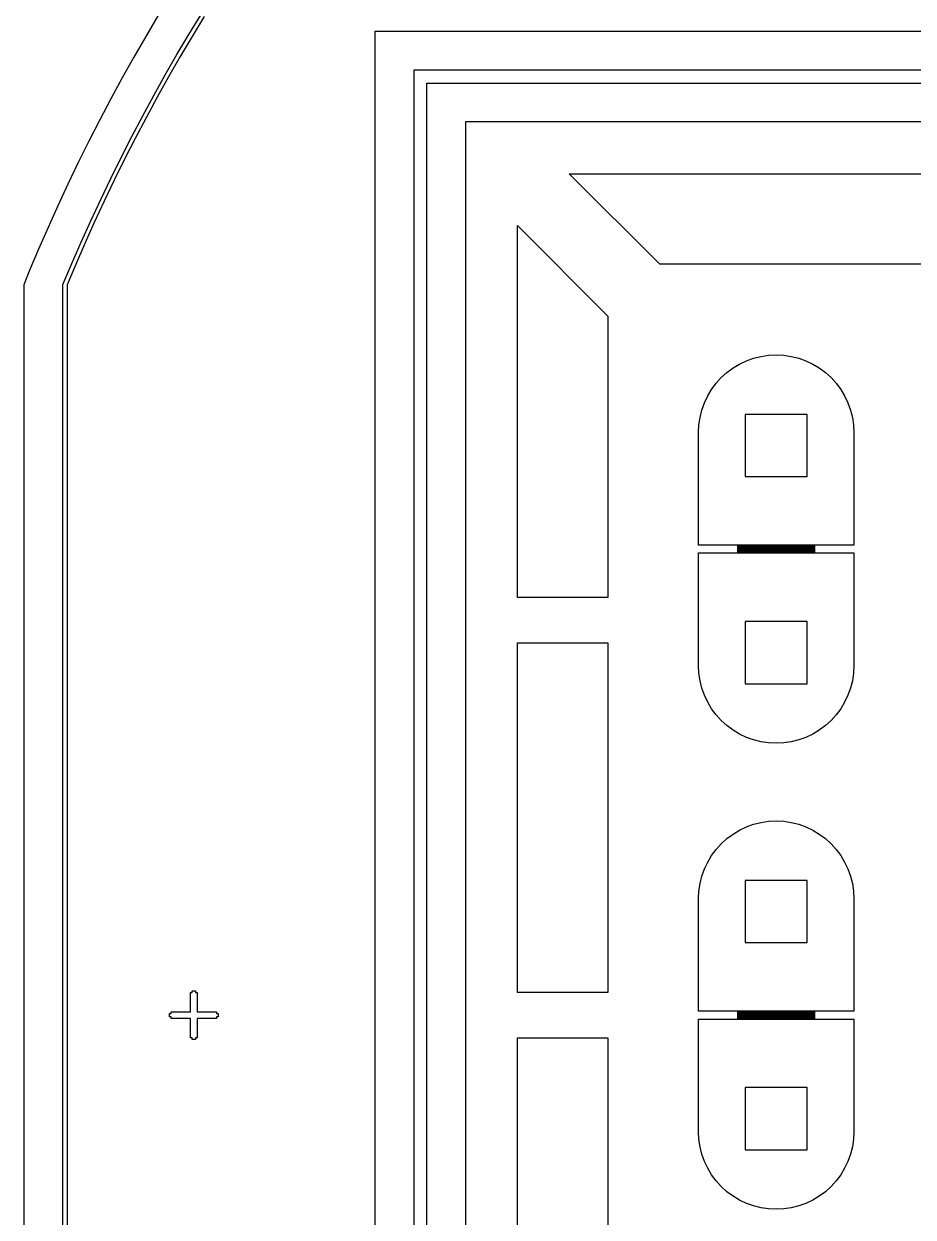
# Model space of a CAD drawing. Extents: x -25 to 122, y -49 to 104.
# Drawn here: x -25.04 to 9.98, y 19.56 to 66.53 of the extents above; entities that cross this region are included whole.
import ezdxf

# ---------------------------------------------------------------- set-up
doc = ezdxf.new("R2010")
doc.units = 0

msp = doc.modelspace()

# ---------------------------------------------------------------- linework, layer by layer
for p, q in [((-19.7612, 66.8418), (-20.2389, 66.0337)), ((-18.539, 66.1092), (-18.0605, 66.8965)), ((-17.9328, 66.8179), (-18.4103, 66.0321)), ((-11.209, -11.209), (-11.209, 66.235)), ((-11.209, 66.235), (102.919, 66.235)), ((-20.2389, 66.0337), (-20.7066, 65.2197)), ((-19.0078, 65.3161), (-18.539, 66.1092)), ((-18.4103, 66.0321), (-18.8782, 65.2406)), ((-19.4668, 64.5173), (-19.0078, 65.3161)), ((-20.7066, 65.2197), (-21.1644, 64.4)), ((-18.8782, 65.2406), (-19.3363, 64.4434)), ((-21.1644, 64.4), (-21.612, 63.5748)), ((-19.916, 63.7129), (-19.4668, 64.5173)), ((-19.3363, 64.4434), (-19.7845, 63.6406)), ((101.39, 64.7065), (-9.6805, 64.7065)), ((-9.6805, 64.7065), (-9.6805, -9.6805)), ((-9.17099, -9.17099), (-9.17099, 64.197)), ((-9.17099, 64.197), (100.881, 64.197)), ((-21.612, 63.5748), (-22.0494, 62.7442)), ((-20.3552, 62.9031), (-19.916, 63.7129)), ((-19.7845, 63.6406), (-20.2229, 62.8324)), ((-22.0494, 62.7442), (-22.4766, 61.9082)), ((-20.7845, 62.0879), (-20.3552, 62.9031)), ((-20.2229, 62.8324), (-20.6514, 62.0188)), ((99.3525, 62.6685), (-7.64249, 62.6685)), ((-7.64249, 62.6685), (-7.64249, -7.64249)), ((-21.2038, 61.2675), (-20.7845, 62.0879)), ((-20.6514, 62.0188), (-21.0698, 61.2001)), ((-22.4766, 61.9082), (-22.8936, 61.0671)), ((-22.8936, 61.0671), (-23.3002, 60.2209)), ((-21.613, 60.4421), (-21.2038, 61.2675)), ((-21.0698, 61.2001), (-21.4782, 60.3763)), ((0, 57.064), (-3.5665, 60.6305)), ((-3.5665, 60.6305), (20.2526, 60.6305)), ((-23.3002, 60.2209), (-23.6963, 59.3698)), ((-22.012, 59.6117), (-21.613, 60.4421)), ((-21.4782, 60.3763), (-21.8764, 59.5475)), ((-23.6963, 59.3698), (-24.082, 58.5139)), ((-22.4008, 58.7764), (-22.012, 59.6117)), ((-21.8764, 59.5475), (-22.2644, 58.714)), ((-22.7793, 57.9365), (-22.4008, 58.7764)), ((-22.2644, 58.714), (-22.6422, 57.8757)), ((-24.082, 58.5139), (-24.4572, 57.6534)), ((-5.60449, 43.9444), (-5.60449, 58.5925)), ((-5.60449, 58.5925), (-2.03799, 55.026)), ((-23.1475, 57.0919), (-22.7793, 57.9365)), ((-22.6422, 57.8757), (-23.0096, 57.0328)), ((-24.4572, 57.6534), (-24.8218, 56.7883)), ((-23.4969, 56.2626), (-23.1475, 57.0919)), ((-23.0096, 57.0328), (-23.3345, 56.2618)), ((20.2526, 57.064), (0, 57.064)), ((-24.8218, 56.7883), (-25.0371, 56.2593)), ((-25.0371, 56.2593), (-25.0371, -1.23334)), ((-23.4969, -1.23666), (-23.4969, 56.2626)), ((-23.3345, 56.2618), (-23.3345, -1.23579)), ((-2.03799, 55.026), (-2.03799, 43.9444)), ((2.88712, 52.9823), (3.14444, 53.1365)), ((3.14444, 53.1365), (3.41563, 53.2648)), ((3.41563, 53.2648), (3.69809, 53.3659)), ((3.69809, 53.3659), (3.98911, 53.4388)), ((3.98911, 53.4388), (4.28587, 53.4828)), ((4.28587, 53.4828), (4.58549, 53.4975)), ((4.58549, 53.4975), (4.88512, 53.4828)), ((4.88512, 53.4828), (5.18188, 53.4388)), ((5.18188, 53.4388), (5.47289, 53.3659)), ((5.47289, 53.3659), (5.75534, 53.2648)), ((5.75534, 53.2648), (6.02655, 53.1365)), ((6.02655, 53.1365), (6.28386, 52.9823)), ((2.2224, 52.3798), (2.42387, 52.6021)), ((2.42387, 52.6021), (2.64616, 52.8036)), ((2.64616, 52.8036), (2.88712, 52.9823)), ((6.28386, 52.9823), (6.52483, 52.8036)), ((6.52483, 52.8036), (6.7471, 52.6021)), ((6.7471, 52.6021), (6.94858, 52.3798)), ((1.88947, 51.8815), (2.0437, 52.1389)), ((2.0437, 52.1389), (2.2224, 52.3798)), ((6.94858, 52.3798), (7.12729, 52.1389)), ((7.12729, 52.1389), (7.28151, 51.8815)), ((1.7612, 51.6104), (1.88947, 51.8815)), ((7.28151, 51.8815), (7.40979, 51.6104)), ((1.58723, 51.0369), (1.66013, 51.3279)), ((1.66013, 51.3279), (1.7612, 51.6104)), ((7.40979, 51.6104), (7.51086, 51.3279)), ((7.51086, 51.3279), (7.58376, 51.0369)), ((1.52849, 50.4405), (1.54321, 50.7401)), ((1.54321, 50.7401), (1.58723, 51.0369)), ((5.80829, 51.1538), (3.3627, 51.1538)), ((3.3627, 51.1538), (3.3627, 48.7082)), ((5.80829, 48.7082), (5.80829, 51.1538)), ((7.58376, 51.0369), (7.62776, 50.7401)), ((7.62776, 50.7401), (7.64249, 50.4405)), ((1.52849, 46.0078), (1.52849, 50.4405)), ((7.64249, 50.4405), (7.64249, 46.0078)), ((3.3627, 48.7082), (5.80829, 48.7082)), ((3.0723, 46.0078), (1.52849, 46.0078)), ((1.52849, 41.2695), (1.52849, 45.7021)), ((1.52849, 45.7021), (3.0723, 45.7021)), ((3.0723, 45.7021), (3.0723, 46.0078)), ((3.11305, 46.0078), (3.08247, 46.0078)), ((3.08247, 46.0078), (3.08247, 45.7021)), ((3.08247, 45.7021), (3.11305, 45.7021)), ((3.11305, 45.7021), (3.11305, 46.0078)), ((3.15379, 46.0078), (3.12323, 46.0078)), ((3.12323, 46.0078), (3.12323, 45.7021)), ((3.12323, 45.7021), (3.15379, 45.7021)), ((3.15379, 45.7021), (3.15379, 46.0078)), ((3.19456, 46.0078), (3.164, 46.0078)), ((3.164, 46.0078), (3.164, 45.7021)), ((3.164, 45.7021), (3.19456, 45.7021)), ((3.19456, 45.7021), (3.19456, 46.0078)), ((3.23532, 46.0078), (3.20476, 46.0078)), ((3.20476, 46.0078), (3.20476, 45.7021)), ((3.20476, 45.7021), (3.23532, 45.7021)), ((3.23532, 45.7021), (3.23532, 46.0078)), ((3.27609, 46.0078), (3.24551, 46.0078)), ((3.24551, 46.0078), (3.24551, 45.7021)), ((3.24551, 45.7021), (3.27609, 45.7021)), ((3.27609, 45.7021), (3.27609, 46.0078)), ((3.31685, 46.0078), (3.28627, 46.0078)), ((3.28627, 46.0078), (3.28627, 45.7021)), ((3.28627, 45.7021), (3.31685, 45.7021)), ((3.31685, 45.7021), (3.31685, 46.0078)), ((3.3576, 46.0078), (3.32704, 46.0078)), ((3.32704, 46.0078), (3.32704, 45.7021)), ((3.32704, 45.7021), (3.3576, 45.7021)), ((3.3576, 45.7021), (3.3576, 46.0078)), ((3.39836, 46.0078), (3.3678, 46.0078)), ((3.3678, 46.0078), (3.3678, 45.7021)), ((3.3678, 45.7021), (3.39836, 45.7021)), ((3.39836, 45.7021), (3.39836, 46.0078)), ((3.43912, 46.0078), (3.40855, 46.0078)), ((3.40855, 46.0078), (3.40855, 45.7021)), ((3.40855, 45.7021), (3.43912, 45.7021)), ((3.43912, 45.7021), (3.43912, 46.0078)), ((3.47989, 46.0078), (3.44931, 46.0078)), ((3.44931, 46.0078), (3.44931, 45.7021)), ((3.44931, 45.7021), (3.47989, 45.7021)), ((3.47989, 45.7021), (3.47989, 46.0078)), ((3.52065, 46.0078), (3.49007, 46.0078)), ((3.49007, 46.0078), (3.49007, 45.7021)), ((3.49007, 45.7021), (3.52065, 45.7021)), ((3.52065, 45.7021), (3.52065, 46.0078)), ((3.5614, 46.0078), (3.53084, 46.0078)), ((3.53084, 46.0078), (3.53084, 45.7021)), ((3.53084, 45.7021), (3.5614, 45.7021)), ((3.5614, 45.7021), (3.5614, 46.0078)), ((3.60216, 46.0078), (3.57159, 46.0078)), ((3.57159, 46.0078), (3.57159, 45.7021)), ((3.57159, 45.7021), (3.60216, 45.7021)), ((3.60216, 45.7021), (3.60216, 46.0078)), ((3.64293, 46.0078), (3.61237, 46.0078)), ((3.61237, 46.0078), (3.61237, 45.7021)), ((3.61237, 45.7021), (3.64293, 45.7021)), ((3.64293, 45.7021), (3.64293, 46.0078)), ((3.68369, 46.0078), (3.65311, 46.0078)), ((3.65311, 46.0078), (3.65311, 45.7021)), ((3.65311, 45.7021), (3.68369, 45.7021)), ((3.68369, 45.7021), (3.68369, 46.0078)), ((3.72446, 46.0078), (3.69386, 46.0078)), ((3.69386, 46.0078), (3.69386, 45.7021)), ((3.69386, 45.7021), (3.72446, 45.7021)), ((3.72446, 45.7021), (3.72446, 46.0078)), ((3.7652, 46.0078), (3.73463, 46.0078)), ((3.73463, 46.0078), (3.73463, 45.7021)), ((3.73463, 45.7021), (3.7652, 45.7021)), ((3.7652, 45.7021), (3.7652, 46.0078)), ((3.80595, 46.0078), (3.77539, 46.0078)), ((3.77539, 46.0078), (3.77539, 45.7021)), ((3.77539, 45.7021), (3.80595, 45.7021)), ((3.80595, 45.7021), (3.80595, 46.0078)), ((3.84673, 46.0078), (3.81616, 46.0078)), ((3.81616, 46.0078), (3.81616, 45.7021)), ((3.81616, 45.7021), (3.84673, 45.7021)), ((3.84673, 45.7021), (3.84673, 46.0078)), ((3.88748, 46.0078), (3.85692, 46.0078)), ((3.85692, 46.0078), (3.85692, 45.7021)), ((3.85692, 45.7021), (3.88748, 45.7021)), ((3.88748, 45.7021), (3.88748, 46.0078)), ((3.92825, 46.0078), (3.89767, 46.0078)), ((3.89767, 46.0078), (3.89767, 45.7021)), ((3.89767, 45.7021), (3.92825, 45.7021)), ((3.92825, 45.7021), (3.92825, 46.0078)), ((3.96899, 46.0078), (3.93843, 46.0078)), ((3.93843, 46.0078), (3.93843, 45.7021)), ((3.93843, 45.7021), (3.96899, 45.7021)), ((3.96899, 45.7021), (3.96899, 46.0078)), ((4.00977, 46.0078), (3.9792, 46.0078)), ((3.9792, 46.0078), (3.9792, 45.7021)), ((3.9792, 45.7021), (4.00977, 45.7021)), ((4.00977, 45.7021), (4.00977, 46.0078)), ((4.05052, 46.0078), (4.01996, 46.0078)), ((4.01996, 46.0078), (4.01996, 45.7021)), ((4.01996, 45.7021), (4.05052, 45.7021)), ((4.05052, 45.7021), (4.05052, 46.0078)), ((4.09129, 46.0078), (4.06071, 46.0078)), ((4.06071, 46.0078), (4.06071, 45.7021)), ((4.06071, 45.7021), (4.09129, 45.7021)), ((4.09129, 45.7021), (4.09129, 46.0078)), ((4.13205, 46.0078), (4.10147, 46.0078)), ((4.10147, 46.0078), (4.10147, 45.7021)), ((4.10147, 45.7021), (4.13205, 45.7021)), ((4.13205, 45.7021), (4.13205, 46.0078)), ((4.17281, 46.0078), (4.14223, 46.0078)), ((4.14223, 46.0078), (4.14223, 45.7021)), ((4.14223, 45.7021), (4.17281, 45.7021)), ((4.17281, 45.7021), (4.17281, 46.0078)), ((4.21356, 46.0078), (4.183, 46.0078)), ((4.183, 46.0078), (4.183, 45.7021)), ((4.183, 45.7021), (4.21356, 45.7021)), ((4.21356, 45.7021), (4.21356, 46.0078)), ((4.25432, 46.0078), (4.22375, 46.0078)), ((4.22375, 46.0078), (4.22375, 45.7021)), ((4.22375, 45.7021), (4.25432, 45.7021)), ((4.25432, 45.7021), (4.25432, 46.0078)), ((4.29509, 46.0078), (4.26453, 46.0078)), ((4.26453, 46.0078), (4.26453, 45.7021)), ((4.26453, 45.7021), (4.29509, 45.7021)), ((4.29509, 45.7021), (4.29509, 46.0078)), ((4.33585, 46.0078), (4.30527, 46.0078)), ((4.30527, 46.0078), (4.30527, 45.7021)), ((4.30527, 45.7021), (4.33585, 45.7021)), ((4.33585, 45.7021), (4.33585, 46.0078)), ((4.37662, 46.0078), (4.34604, 46.0078)), ((4.34604, 46.0078), (4.34604, 45.7021)), ((4.34604, 45.7021), (4.37662, 45.7021)), ((4.37662, 45.7021), (4.37662, 46.0078)), ((4.41736, 46.0078), (4.3868, 46.0078)), ((4.3868, 46.0078), (4.3868, 45.7021)), ((4.3868, 45.7021), (4.41736, 45.7021)), ((4.41736, 45.7021), (4.41736, 46.0078)), ((4.45811, 46.0078), (4.42755, 46.0078)), ((4.42755, 46.0078), (4.42755, 45.7021)), ((4.42755, 45.7021), (4.45811, 45.7021)), ((4.45811, 45.7021), (4.45811, 46.0078)), ((4.49889, 46.0078), (4.46832, 46.0078)), ((4.46832, 46.0078), (4.46832, 45.7021)), ((4.46832, 45.7021), (4.49889, 45.7021)), ((4.49889, 45.7021), (4.49889, 46.0078)), ((4.53964, 46.0078), (4.50906, 46.0078)), ((4.50906, 46.0078), (4.50906, 45.7021)), ((4.50906, 45.7021), (4.53964, 45.7021)), ((4.53964, 45.7021), (4.53964, 46.0078)), ((4.58041, 46.0078), (4.54984, 46.0078)), ((4.54984, 46.0078), (4.54984, 45.7021)), ((4.54984, 45.7021), (4.58041, 45.7021)), ((4.58041, 45.7021), (4.58041, 46.0078)), ((4.62114, 46.0078), (4.59058, 46.0078)), ((4.59058, 46.0078), (4.59058, 45.7021)), ((4.59058, 45.7021), (4.62114, 45.7021)), ((4.62114, 45.7021), (4.62114, 46.0078)), ((4.66191, 46.0078), (4.63135, 46.0078)), ((4.63135, 46.0078), (4.63135, 45.7021)), ((4.63135, 45.7021), (4.66191, 45.7021)), ((4.66191, 45.7021), (4.66191, 46.0078)), ((4.70267, 46.0078), (4.6721, 46.0078)), ((4.6721, 46.0078), (4.6721, 45.7021)), ((4.6721, 45.7021), (4.70267, 45.7021)), ((4.70267, 45.7021), (4.70267, 46.0078)), ((4.74344, 46.0078), (4.71286, 46.0078)), ((4.71286, 46.0078), (4.71286, 45.7021)), ((4.71286, 45.7021), (4.74344, 45.7021)), ((4.74344, 45.7021), (4.74344, 46.0078)), ((4.78419, 46.0078), (4.75362, 46.0078)), ((4.75362, 46.0078), (4.75362, 45.7021)), ((4.75362, 45.7021), (4.78419, 45.7021)), ((4.78419, 45.7021), (4.78419, 46.0078)), ((4.82494, 46.0078), (4.79437, 46.0078)), ((4.79437, 46.0078), (4.79437, 45.7021)), ((4.79437, 45.7021), (4.82494, 45.7021)), ((4.82494, 45.7021), (4.82494, 46.0078)), ((4.86571, 46.0078), (4.83514, 46.0078)), ((4.83514, 46.0078), (4.83514, 45.7021)), ((4.83514, 45.7021), (4.86571, 45.7021)), ((4.86571, 45.7021), (4.86571, 46.0078)), ((4.90646, 46.0078), (4.8759, 46.0078)), ((4.8759, 46.0078), (4.8759, 45.7021)), ((4.8759, 45.7021), (4.90646, 45.7021)), ((4.90646, 45.7021), (4.90646, 46.0078)), ((4.94724, 46.0078), (4.91667, 46.0078)), ((4.91667, 46.0078), (4.91667, 45.7021)), ((4.91667, 45.7021), (4.94724, 45.7021)), ((4.94724, 45.7021), (4.94724, 46.0078)), ((4.98799, 46.0078), (4.95741, 46.0078)), ((4.95741, 46.0078), (4.95741, 45.7021)), ((4.95741, 45.7021), (4.98799, 45.7021)), ((4.98799, 45.7021), (4.98799, 46.0078)), ((5.02875, 46.0078), (4.99818, 46.0078)), ((4.99818, 46.0078), (4.99818, 45.7021)), ((4.99818, 45.7021), (5.02875, 45.7021)), ((5.02875, 45.7021), (5.02875, 46.0078)), ((5.0695, 46.0078), (5.03894, 46.0078)), ((5.03894, 46.0078), (5.03894, 45.7021)), ((5.03894, 45.7021), (5.0695, 45.7021)), ((5.0695, 45.7021), (5.0695, 46.0078)), ((5.11028, 46.0078), (5.0797, 46.0078)), ((5.0797, 46.0078), (5.0797, 45.7021)), ((5.0797, 45.7021), (5.11028, 45.7021)), ((5.11028, 45.7021), (5.11028, 46.0078)), ((5.15103, 46.0078), (5.12047, 46.0078)), ((5.12047, 46.0078), (5.12047, 45.7021)), ((5.12047, 45.7021), (5.15103, 45.7021)), ((5.15103, 45.7021), (5.15103, 46.0078)), ((5.19179, 46.0078), (5.16121, 46.0078)), ((5.16121, 46.0078), (5.16121, 45.7021)), ((5.16121, 45.7021), (5.19179, 45.7021)), ((5.19179, 45.7021), (5.19179, 46.0078)), ((5.23256, 46.0078), (5.20198, 46.0078)), ((5.20198, 46.0078), (5.20198, 45.7021)), ((5.20198, 45.7021), (5.23256, 45.7021)), ((5.23256, 45.7021), (5.23256, 46.0078)), ((5.2733, 46.0078), (5.24274, 46.0078)), ((5.24274, 46.0078), (5.24274, 45.7021)), ((5.24274, 45.7021), (5.2733, 45.7021)), ((5.2733, 45.7021), (5.2733, 46.0078)), ((5.31407, 46.0078), (5.28351, 46.0078)), ((5.28351, 46.0078), (5.28351, 45.7021)), ((5.28351, 45.7021), (5.31407, 45.7021)), ((5.31407, 45.7021), (5.31407, 46.0078)), ((5.35483, 46.0078), (5.32426, 46.0078)), ((5.32426, 46.0078), (5.32426, 45.7021)), ((5.32426, 45.7021), (5.35483, 45.7021)), ((5.35483, 45.7021), (5.35483, 46.0078)), ((5.3956, 46.0078), (5.36502, 46.0078)), ((5.36502, 46.0078), (5.36502, 45.7021)), ((5.36502, 45.7021), (5.3956, 45.7021)), ((5.3956, 45.7021), (5.3956, 46.0078)), ((5.43636, 46.0078), (5.40578, 46.0078)), ((5.40578, 46.0078), (5.40578, 45.7021)), ((5.40578, 45.7021), (5.43636, 45.7021)), ((5.43636, 45.7021), (5.43636, 46.0078)), ((5.47711, 46.0078), (5.44653, 46.0078)), ((5.44653, 46.0078), (5.44653, 45.7021)), ((5.44653, 45.7021), (5.47711, 45.7021)), ((5.47711, 45.7021), (5.47711, 46.0078)), ((5.51787, 46.0078), (5.4873, 46.0078)), ((5.4873, 46.0078), (5.4873, 45.7021)), ((5.4873, 45.7021), (5.51787, 45.7021)), ((5.51787, 45.7021), (5.51787, 46.0078)), ((5.55862, 46.0078), (5.52806, 46.0078)), ((5.52806, 46.0078), (5.52806, 45.7021)), ((5.52806, 45.7021), (5.55862, 45.7021)), ((5.55862, 45.7021), (5.55862, 46.0078)), ((5.5994, 46.0078), (5.56882, 46.0078)), ((5.56882, 46.0078), (5.56882, 45.7021)), ((5.56882, 45.7021), (5.5994, 45.7021)), ((5.5994, 45.7021), (5.5994, 46.0078)), ((5.64015, 46.0078), (5.60957, 46.0078)), ((5.60957, 46.0078), (5.60957, 45.7021)), ((5.60957, 45.7021), (5.64015, 45.7021)), ((5.64015, 45.7021), (5.64015, 46.0078)), ((5.68091, 46.0078), (5.65034, 46.0078)), ((5.65034, 46.0078), (5.65034, 45.7021)), ((5.65034, 45.7021), (5.68091, 45.7021)), ((5.68091, 45.7021), (5.68091, 46.0078)), ((5.72166, 46.0078), (5.6911, 46.0078)), ((5.6911, 46.0078), (5.6911, 45.7021)), ((5.6911, 45.7021), (5.72166, 45.7021)), ((5.72166, 45.7021), (5.72166, 46.0078)), ((5.76244, 46.0078), (5.73187, 46.0078)), ((5.73187, 46.0078), (5.73187, 45.7021)), ((5.73187, 45.7021), (5.76244, 45.7021)), ((5.76244, 45.7021), (5.76244, 46.0078)), ((5.80319, 46.0078), (5.77261, 46.0078)), ((5.77261, 46.0078), (5.77261, 45.7021)), ((5.77261, 45.7021), (5.80319, 45.7021)), ((5.80319, 45.7021), (5.80319, 46.0078)), ((5.84395, 46.0078), (5.81337, 46.0078)), ((5.81337, 46.0078), (5.81337, 45.7021)), ((5.81337, 45.7021), (5.84395, 45.7021)), ((5.84395, 45.7021), (5.84395, 46.0078)), ((5.8847, 46.0078), (5.85414, 46.0078)), ((5.85414, 46.0078), (5.85414, 45.7021)), ((5.85414, 45.7021), (5.8847, 45.7021)), ((5.8847, 45.7021), (5.8847, 46.0078)), ((5.92546, 46.0078), (5.8949, 46.0078)), ((5.8949, 46.0078), (5.8949, 45.7021)), ((5.8949, 45.7021), (5.92546, 45.7021)), ((5.92546, 45.7021), (5.92546, 46.0078)), ((5.96623, 46.0078), (5.93567, 46.0078)), ((5.93567, 46.0078), (5.93567, 45.7021)), ((5.93567, 45.7021), (5.96623, 45.7021)), ((5.96623, 45.7021), (5.96623, 46.0078)), ((6.00699, 46.0078), (5.97641, 46.0078)), ((5.97641, 46.0078), (5.97641, 45.7021)), ((5.97641, 45.7021), (6.00699, 45.7021)), ((6.00699, 45.7021), (6.00699, 46.0078)), ((6.04776, 46.0078), (6.01718, 46.0078)), ((6.01718, 46.0078), (6.01718, 45.7021)), ((6.01718, 45.7021), (6.04776, 45.7021)), ((6.04776, 45.7021), (6.04776, 46.0078)), ((6.0885, 46.0078), (6.05794, 46.0078)), ((6.05794, 46.0078), (6.05794, 45.7021)), ((6.05794, 45.7021), (6.0885, 45.7021)), ((6.0885, 45.7021), (6.0885, 46.0078)), ((7.64249, 46.0078), (6.09869, 46.0078)), ((6.09869, 46.0078), (6.09869, 45.7021)), ((6.09869, 45.7021), (7.64249, 45.7021)), ((7.64249, 45.7021), (7.64249, 41.2695)), ((-2.03799, 43.9444), (-5.60449, 43.9444)), ((5.80829, 43.0018), (3.3627, 43.0018)), ((3.3627, 43.0018), (3.3627, 40.5562)), ((5.80829, 40.5562), (5.80829, 43.0018)), ((-5.60449, 28.4046), (-5.60449, 42.1611)), ((-5.60449, 42.1611), (-2.03799, 42.1611)), ((-2.03799, 42.1611), (-2.03799, 28.4046)), ((1.54321, 40.9699), (1.52849, 41.2695)), ((1.58723, 40.6731), (1.54321, 40.9699)), ((7.62776, 40.9699), (7.58376, 40.6731)), ((7.64249, 41.2695), (7.62776, 40.9699)), ((1.66013, 40.3821), (1.58723, 40.6731)), ((3.3627, 40.5562), (5.80829, 40.5562)), ((7.58376, 40.6731), (7.51086, 40.3821)), ((1.7612, 40.0996), (1.66013, 40.3821)), ((1.88947, 39.8284), (1.7612, 40.0996)), ((7.40979, 40.0996), (7.28151, 39.8284)), ((7.51086, 40.3821), (7.40979, 40.0996)), ((2.0437, 39.5711), (1.88947, 39.8284)), ((2.2224, 39.3302), (2.0437, 39.5711)), ((7.12729, 39.5711), (6.94858, 39.3302)), ((7.28151, 39.8284), (7.12729, 39.5711)), ((2.42387, 39.1079), (2.2224, 39.3302)), ((2.64616, 38.9064), (2.42387, 39.1079)), ((6.7471, 39.1079), (6.52483, 38.9064)), ((6.94858, 39.3302), (6.7471, 39.1079)), ((2.88712, 38.7277), (2.64616, 38.9064)), ((3.14444, 38.5735), (2.88712, 38.7277)), ((3.41563, 38.4452), (3.14444, 38.5735)), ((6.02655, 38.5735), (5.75534, 38.4452)), ((6.28386, 38.7277), (6.02655, 38.5735)), ((6.52483, 38.9064), (6.28386, 38.7277)), ((3.69809, 38.3441), (3.41563, 38.4452)), ((3.98911, 38.2712), (3.69809, 38.3441)), ((4.28587, 38.2272), (3.98911, 38.2712)), ((4.58549, 38.2125), (4.28587, 38.2272)), ((4.88512, 38.2272), (4.58549, 38.2125)), ((5.18188, 38.2712), (4.88512, 38.2272)), ((5.47289, 38.3441), (5.18188, 38.2712)), ((5.75534, 38.4452), (5.47289, 38.3441)), ((2.88712, 34.6403), (3.14444, 34.7945)), ((3.14444, 34.7945), (3.41563, 34.9228)), ((3.41563, 34.9228), (3.69809, 35.0238)), ((3.69809, 35.0238), (3.98911, 35.0968)), ((3.98911, 35.0968), (4.28587, 35.1408)), ((4.28587, 35.1408), (4.58549, 35.1555)), ((4.58549, 35.1555), (4.88512, 35.1408)), ((4.88512, 35.1408), (5.18188, 35.0968)), ((5.18188, 35.0968), (5.47289, 35.0238)), ((5.47289, 35.0238), (5.75534, 34.9228)), ((5.75534, 34.9228), (6.02655, 34.7945)), ((6.02655, 34.7945), (6.28386, 34.6403)), ((2.42387, 34.2601), (2.64616, 34.4616)), ((2.64616, 34.4616), (2.88712, 34.6403)), ((6.28386, 34.6403), (6.52483, 34.4616)), ((6.52483, 34.4616), (6.7471, 34.2601)), ((2.0437, 33.7969), (2.2224, 34.0378)), ((2.2224, 34.0378), (2.42387, 34.2601)), ((6.7471, 34.2601), (6.94858, 34.0378)), ((6.94858, 34.0378), (7.12729, 33.7969)), ((1.7612, 33.2683), (1.88947, 33.5396)), ((1.88947, 33.5396), (2.0437, 33.7969)), ((7.12729, 33.7969), (7.28151, 33.5396)), ((7.28151, 33.5396), (7.40979, 33.2683)), ((1.58723, 32.6949), (1.66013, 32.9859)), ((1.66013, 32.9859), (1.7612, 33.2683)), ((7.40979, 33.2683), (7.51086, 32.9859)), ((7.51086, 32.9859), (7.58376, 32.6949)), ((1.54321, 32.3981), (1.58723, 32.6949)), ((5.80829, 32.8118), (3.3627, 32.8118)), ((3.3627, 32.8118), (3.3627, 30.3662)), ((5.80829, 30.3662), (5.80829, 32.8118)), ((7.58376, 32.6949), (7.62776, 32.3981)), ((1.52849, 32.0985), (1.54321, 32.3981)), ((1.52849, 27.6658), (1.52849, 32.0985)), ((7.62776, 32.3981), (7.64249, 32.0985)), ((7.64249, 32.0985), (7.64249, 27.6658)), ((3.3627, 30.3662), (5.80829, 30.3662)), ((-18.4694, 27.6404), (-18.4694, 28.4046)), ((-18.4694, 28.4046), (-18.4057, 28.4046)), ((-18.4057, 28.4046), (-18.4057, 28.4683)), ((-18.4057, 28.4683), (-18.2783, 28.4683)), ((-18.2783, 28.4683), (-18.2783, 28.4046)), ((-18.2783, 28.4046), (-18.2146, 28.4046)), ((-18.2146, 28.4046), (-18.2146, 27.6404)), ((-2.03799, 28.4046), (-5.60449, 28.4046)), ((-19.2973, 27.4493), (-19.2973, 27.5767)), ((-19.2973, 27.5767), (-19.2336, 27.5767)), ((-19.2336, 27.4493), (-19.2973, 27.4493)), ((-19.2336, 27.5767), (-19.2336, 27.6404)), ((-19.2336, 27.6404), (-18.4694, 27.6404)), ((-19.2336, 27.3856), (-19.2336, 27.4493)), ((-18.4694, 27.3856), (-19.2336, 27.3856)), ((-18.4694, 26.6214), (-18.4694, 27.3856)), ((-18.2146, 27.6404), (-17.4504, 27.6404)), ((-17.4504, 27.3856), (-18.2146, 27.3856)), ((-18.2146, 27.3856), (-18.2146, 26.6214)), ((-17.4504, 27.6404), (-17.4504, 27.5767)), ((-17.4504, 27.5767), (-17.3867, 27.5767)), ((-17.3867, 27.4493), (-17.4504, 27.4493)), ((-17.4504, 27.4493), (-17.4504, 27.3856)), ((-17.3867, 27.5767), (-17.3867, 27.4493)), ((3.0723, 27.6658), (1.52849, 27.6658)), ((1.52849, 22.9275), (1.52849, 27.3602)), ((1.52849, 27.3602), (3.0723, 27.3602)), ((3.0723, 27.3602), (3.0723, 27.6658)), ((3.11305, 27.6658), (3.08247, 27.6658)), ((3.08247, 27.6658), (3.08247, 27.3602)), ((3.08247, 27.3602), (3.11305, 27.3602)), ((3.11305, 27.3602), (3.11305, 27.6658)), ((3.15379, 27.6658), (3.12323, 27.6658)), ((3.12323, 27.6658), (3.12323, 27.3602)), ((3.12323, 27.3602), (3.15379, 27.3602)), ((3.15379, 27.3602), (3.15379, 27.6658)), ((3.19456, 27.6658), (3.164, 27.6658)), ((3.164, 27.6658), (3.164, 27.3602)), ((3.164, 27.3602), (3.19456, 27.3602)), ((3.19456, 27.3602), (3.19456, 27.6658)), ((3.23532, 27.6658), (3.20476, 27.6658)), ((3.20476, 27.6658), (3.20476, 27.3602)), ((3.20476, 27.3602), (3.23532, 27.3602)), ((3.23532, 27.3602), (3.23532, 27.6658)), ((3.27609, 27.6658), (3.24551, 27.6658)), ((3.24551, 27.6658), (3.24551, 27.3602)), ((3.24551, 27.3602), (3.27609, 27.3602)), ((3.27609, 27.3602), (3.27609, 27.6658)), ((3.31685, 27.6658), (3.28627, 27.6658)), ((3.28627, 27.6658), (3.28627, 27.3602)), ((3.28627, 27.3602), (3.31685, 27.3602)), ((3.31685, 27.3602), (3.31685, 27.6658)), ((3.3576, 27.6658), (3.32704, 27.6658)), ((3.32704, 27.6658), (3.32704, 27.3602)), ((3.32704, 27.3602), (3.3576, 27.3602)), ((3.3576, 27.3602), (3.3576, 27.6658)), ((3.39836, 27.6658), (3.3678, 27.6658)), ((3.3678, 27.6658), (3.3678, 27.3602)), ((3.3678, 27.3602), (3.39836, 27.3602)), ((3.39836, 27.3602), (3.39836, 27.6658)), ((3.43912, 27.6658), (3.40855, 27.6658)), ((3.40855, 27.6658), (3.40855, 27.3602)), ((3.40855, 27.3602), (3.43912, 27.3602)), ((3.43912, 27.3602), (3.43912, 27.6658)), ((3.47989, 27.6658), (3.44931, 27.6658)), ((3.44931, 27.6658), (3.44931, 27.3602)), ((3.44931, 27.3602), (3.47989, 27.3602)), ((3.47989, 27.3602), (3.47989, 27.6658)), ((3.52065, 27.6658), (3.49007, 27.6658)), ((3.49007, 27.6658), (3.49007, 27.3602)), ((3.49007, 27.3602), (3.52065, 27.3602)), ((3.52065, 27.3602), (3.52065, 27.6658)), ((3.5614, 27.6658), (3.53084, 27.6658)), ((3.53084, 27.6658), (3.53084, 27.3602)), ((3.53084, 27.3602), (3.5614, 27.3602)), ((3.5614, 27.3602), (3.5614, 27.6658)), ((3.60216, 27.6658), (3.57159, 27.6658)), ((3.57159, 27.6658), (3.57159, 27.3602)), ((3.57159, 27.3602), (3.60216, 27.3602)), ((3.60216, 27.3602), (3.60216, 27.6658)), ((3.64293, 27.6658), (3.61237, 27.6658)), ((3.61237, 27.6658), (3.61237, 27.3602)), ((3.61237, 27.3602), (3.64293, 27.3602)), ((3.64293, 27.3602), (3.64293, 27.6658)), ((3.68369, 27.6658), (3.65311, 27.6658)), ((3.65311, 27.6658), (3.65311, 27.3602)), ((3.65311, 27.3602), (3.68369, 27.3602)), ((3.68369, 27.3602), (3.68369, 27.6658)), ((3.72446, 27.6658), (3.69386, 27.6658)), ((3.69386, 27.6658), (3.69386, 27.3602)), ((3.69386, 27.3602), (3.72446, 27.3602)), ((3.72446, 27.3602), (3.72446, 27.6658)), ((3.7652, 27.6658), (3.73463, 27.6658)), ((3.73463, 27.6658), (3.73463, 27.3602)), ((3.73463, 27.3602), (3.7652, 27.3602)), ((3.7652, 27.3602), (3.7652, 27.6658)), ((3.80595, 27.6658), (3.77539, 27.6658)), ((3.77539, 27.6658), (3.77539, 27.3602)), ((3.77539, 27.3602), (3.80595, 27.3602)), ((3.80595, 27.3602), (3.80595, 27.6658)), ((3.84673, 27.6658), (3.81616, 27.6658)), ((3.81616, 27.6658), (3.81616, 27.3602)), ((3.81616, 27.3602), (3.84673, 27.3602)), ((3.84673, 27.3602), (3.84673, 27.6658)), ((3.88748, 27.6658), (3.85692, 27.6658)), ((3.85692, 27.6658), (3.85692, 27.3602)), ((3.85692, 27.3602), (3.88748, 27.3602)), ((3.88748, 27.3602), (3.88748, 27.6658)), ((3.92825, 27.6658), (3.89767, 27.6658)), ((3.89767, 27.6658), (3.89767, 27.3602)), ((3.89767, 27.3602), (3.92825, 27.3602)), ((3.92825, 27.3602), (3.92825, 27.6658)), ((3.96899, 27.6658), (3.93843, 27.6658)), ((3.93843, 27.6658), (3.93843, 27.3602)), ((3.93843, 27.3602), (3.96899, 27.3602)), ((3.96899, 27.3602), (3.96899, 27.6658)), ((4.00977, 27.6658), (3.9792, 27.6658)), ((3.9792, 27.6658), (3.9792, 27.3602)), ((3.9792, 27.3602), (4.00977, 27.3602)), ((4.00977, 27.3602), (4.00977, 27.6658)), ((4.05052, 27.6658), (4.01996, 27.6658)), ((4.01996, 27.6658), (4.01996, 27.3602)), ((4.01996, 27.3602), (4.05052, 27.3602)), ((4.05052, 27.3602), (4.05052, 27.6658)), ((4.09129, 27.6658), (4.06071, 27.6658)), ((4.06071, 27.6658), (4.06071, 27.3602)), ((4.06071, 27.3602), (4.09129, 27.3602)), ((4.09129, 27.3602), (4.09129, 27.6658)), ((4.13205, 27.6658), (4.10147, 27.6658)), ((4.10147, 27.6658), (4.10147, 27.3602)), ((4.10147, 27.3602), (4.13205, 27.3602)), ((4.13205, 27.3602), (4.13205, 27.6658)), ((4.17281, 27.6658), (4.14223, 27.6658)), ((4.14223, 27.6658), (4.14223, 27.3602)), ((4.14223, 27.3602), (4.17281, 27.3602)), ((4.17281, 27.3602), (4.17281, 27.6658)), ((4.21356, 27.6658), (4.183, 27.6658)), ((4.183, 27.6658), (4.183, 27.3602)), ((4.183, 27.3602), (4.21356, 27.3602)), ((4.21356, 27.3602), (4.21356, 27.6658)), ((4.25432, 27.6658), (4.22375, 27.6658)), ((4.22375, 27.6658), (4.22375, 27.3602)), ((4.22375, 27.3602), (4.25432, 27.3602)), ((4.25432, 27.3602), (4.25432, 27.6658)), ((4.29509, 27.6658), (4.26453, 27.6658)), ((4.26453, 27.6658), (4.26453, 27.3602)), ((4.26453, 27.3602), (4.29509, 27.3602)), ((4.29509, 27.3602), (4.29509, 27.6658)), ((4.33585, 27.6658), (4.30527, 27.6658)), ((4.30527, 27.6658), (4.30527, 27.3602)), ((4.30527, 27.3602), (4.33585, 27.3602)), ((4.33585, 27.3602), (4.33585, 27.6658)), ((4.37662, 27.6658), (4.34604, 27.6658)), ((4.34604, 27.6658), (4.34604, 27.3602)), ((4.34604, 27.3602), (4.37662, 27.3602)), ((4.37662, 27.3602), (4.37662, 27.6658)), ((4.41736, 27.6658), (4.3868, 27.6658)), ((4.3868, 27.6658), (4.3868, 27.3602)), ((4.3868, 27.3602), (4.41736, 27.3602)), ((4.41736, 27.3602), (4.41736, 27.6658)), ((4.45811, 27.6658), (4.42755, 27.6658)), ((4.42755, 27.6658), (4.42755, 27.3602)), ((4.42755, 27.3602), (4.45811, 27.3602)), ((4.45811, 27.3602), (4.45811, 27.6658)), ((4.49889, 27.6658), (4.46832, 27.6658)), ((4.46832, 27.6658), (4.46832, 27.3602)), ((4.46832, 27.3602), (4.49889, 27.3602)), ((4.49889, 27.3602), (4.49889, 27.6658)), ((4.53964, 27.6658), (4.50906, 27.6658)), ((4.50906, 27.6658), (4.50906, 27.3602)), ((4.50906, 27.3602), (4.53964, 27.3602)), ((4.53964, 27.3602), (4.53964, 27.6658)), ((4.58041, 27.6658), (4.54984, 27.6658)), ((4.54984, 27.6658), (4.54984, 27.3602)), ((4.54984, 27.3602), (4.58041, 27.3602)), ((4.58041, 27.3602), (4.58041, 27.6658)), ((4.62114, 27.6658), (4.59058, 27.6658)), ((4.59058, 27.6658), (4.59058, 27.3602)), ((4.59058, 27.3602), (4.62114, 27.3602)), ((4.62114, 27.3602), (4.62114, 27.6658)), ((4.66191, 27.6658), (4.63135, 27.6658)), ((4.63135, 27.6658), (4.63135, 27.3602)), ((4.63135, 27.3602), (4.66191, 27.3602)), ((4.66191, 27.3602), (4.66191, 27.6658)), ((4.70267, 27.6658), (4.6721, 27.6658)), ((4.6721, 27.6658), (4.6721, 27.3602)), ((4.6721, 27.3602), (4.70267, 27.3602)), ((4.70267, 27.3602), (4.70267, 27.6658)), ((4.74344, 27.6658), (4.71286, 27.6658)), ((4.71286, 27.6658), (4.71286, 27.3602)), ((4.71286, 27.3602), (4.74344, 27.3602)), ((4.74344, 27.3602), (4.74344, 27.6658)), ((4.78419, 27.6658), (4.75362, 27.6658)), ((4.75362, 27.6658), (4.75362, 27.3602)), ((4.75362, 27.3602), (4.78419, 27.3602)), ((4.78419, 27.3602), (4.78419, 27.6658)), ((4.82494, 27.6658), (4.79437, 27.6658)), ((4.79437, 27.6658), (4.79437, 27.3602)), ((4.79437, 27.3602), (4.82494, 27.3602)), ((4.82494, 27.3602), (4.82494, 27.6658)), ((4.86571, 27.6658), (4.83514, 27.6658)), ((4.83514, 27.6658), (4.83514, 27.3602)), ((4.83514, 27.3602), (4.86571, 27.3602)), ((4.86571, 27.3602), (4.86571, 27.6658)), ((4.90646, 27.6658), (4.8759, 27.6658)), ((4.8759, 27.6658), (4.8759, 27.3602)), ((4.8759, 27.3602), (4.90646, 27.3602)), ((4.90646, 27.3602), (4.90646, 27.6658)), ((4.94724, 27.6658), (4.91667, 27.6658)), ((4.91667, 27.6658), (4.91667, 27.3602)), ((4.91667, 27.3602), (4.94724, 27.3602)), ((4.94724, 27.3602), (4.94724, 27.6658)), ((4.98799, 27.6658), (4.95741, 27.6658)), ((4.95741, 27.6658), (4.95741, 27.3602)), ((4.95741, 27.3602), (4.98799, 27.3602)), ((4.98799, 27.3602), (4.98799, 27.6658)), ((5.02875, 27.6658), (4.99818, 27.6658)), ((4.99818, 27.6658), (4.99818, 27.3602)), ((4.99818, 27.3602), (5.02875, 27.3602)), ((5.02875, 27.3602), (5.02875, 27.6658)), ((5.0695, 27.6658), (5.03894, 27.6658)), ((5.03894, 27.6658), (5.03894, 27.3602)), ((5.03894, 27.3602), (5.0695, 27.3602)), ((5.0695, 27.3602), (5.0695, 27.6658)), ((5.11028, 27.6658), (5.0797, 27.6658)), ((5.0797, 27.6658), (5.0797, 27.3602)), ((5.0797, 27.3602), (5.11028, 27.3602)), ((5.11028, 27.3602), (5.11028, 27.6658)), ((5.15103, 27.6658), (5.12047, 27.6658)), ((5.12047, 27.6658), (5.12047, 27.3602)), ((5.12047, 27.3602), (5.15103, 27.3602)), ((5.15103, 27.3602), (5.15103, 27.6658)), ((5.19179, 27.6658), (5.16121, 27.6658)), ((5.16121, 27.6658), (5.16121, 27.3602)), ((5.16121, 27.3602), (5.19179, 27.3602)), ((5.19179, 27.3602), (5.19179, 27.6658)), ((5.23256, 27.6658), (5.20198, 27.6658)), ((5.20198, 27.6658), (5.20198, 27.3602)), ((5.20198, 27.3602), (5.23256, 27.3602)), ((5.23256, 27.3602), (5.23256, 27.6658)), ((5.2733, 27.6658), (5.24274, 27.6658)), ((5.24274, 27.6658), (5.24274, 27.3602)), ((5.24274, 27.3602), (5.2733, 27.3602)), ((5.2733, 27.3602), (5.2733, 27.6658)), ((5.31407, 27.6658), (5.28351, 27.6658)), ((5.28351, 27.6658), (5.28351, 27.3602)), ((5.28351, 27.3602), (5.31407, 27.3602)), ((5.31407, 27.3602), (5.31407, 27.6658)), ((5.35483, 27.6658), (5.32426, 27.6658)), ((5.32426, 27.6658), (5.32426, 27.3602)), ((5.32426, 27.3602), (5.35483, 27.3602)), ((5.35483, 27.3602), (5.35483, 27.6658)), ((5.3956, 27.6658), (5.36502, 27.6658)), ((5.36502, 27.6658), (5.36502, 27.3602)), ((5.36502, 27.3602), (5.3956, 27.3602)), ((5.3956, 27.3602), (5.3956, 27.6658)), ((5.43636, 27.6658), (5.40578, 27.6658)), ((5.40578, 27.6658), (5.40578, 27.3602)), ((5.40578, 27.3602), (5.43636, 27.3602)), ((5.43636, 27.3602), (5.43636, 27.6658)), ((5.47711, 27.6658), (5.44653, 27.6658)), ((5.44653, 27.6658), (5.44653, 27.3602)), ((5.44653, 27.3602), (5.47711, 27.3602)), ((5.47711, 27.3602), (5.47711, 27.6658)), ((5.51787, 27.6658), (5.4873, 27.6658)), ((5.4873, 27.6658), (5.4873, 27.3602)), ((5.4873, 27.3602), (5.51787, 27.3602)), ((5.51787, 27.3602), (5.51787, 27.6658)), ((5.55862, 27.6658), (5.52806, 27.6658)), ((5.52806, 27.6658), (5.52806, 27.3602)), ((5.52806, 27.3602), (5.55862, 27.3602)), ((5.55862, 27.3602), (5.55862, 27.6658)), ((5.5994, 27.6658), (5.56882, 27.6658)), ((5.56882, 27.6658), (5.56882, 27.3602)), ((5.56882, 27.3602), (5.5994, 27.3602)), ((5.5994, 27.3602), (5.5994, 27.6658)), ((5.64015, 27.6658), (5.60957, 27.6658)), ((5.60957, 27.6658), (5.60957, 27.3602)), ((5.60957, 27.3602), (5.64015, 27.3602)), ((5.64015, 27.3602), (5.64015, 27.6658)), ((5.68091, 27.6658), (5.65034, 27.6658)), ((5.65034, 27.6658), (5.65034, 27.3602)), ((5.65034, 27.3602), (5.68091, 27.3602)), ((5.68091, 27.3602), (5.68091, 27.6658)), ((5.72166, 27.6658), (5.6911, 27.6658)), ((5.6911, 27.6658), (5.6911, 27.3602)), ((5.6911, 27.3602), (5.72166, 27.3602)), ((5.72166, 27.3602), (5.72166, 27.6658)), ((5.76244, 27.6658), (5.73187, 27.6658)), ((5.73187, 27.6658), (5.73187, 27.3602)), ((5.73187, 27.3602), (5.76244, 27.3602)), ((5.76244, 27.3602), (5.76244, 27.6658)), ((5.80319, 27.6658), (5.77261, 27.6658)), ((5.77261, 27.6658), (5.77261, 27.3602)), ((5.77261, 27.3602), (5.80319, 27.3602)), ((5.80319, 27.3602), (5.80319, 27.6658)), ((5.84395, 27.6658), (5.81337, 27.6658)), ((5.81337, 27.6658), (5.81337, 27.3602)), ((5.81337, 27.3602), (5.84395, 27.3602)), ((5.84395, 27.3602), (5.84395, 27.6658)), ((5.8847, 27.6658), (5.85414, 27.6658)), ((5.85414, 27.6658), (5.85414, 27.3602)), ((5.85414, 27.3602), (5.8847, 27.3602)), ((5.8847, 27.3602), (5.8847, 27.6658)), ((5.92546, 27.6658), (5.8949, 27.6658)), ((5.8949, 27.6658), (5.8949, 27.3602)), ((5.8949, 27.3602), (5.92546, 27.3602)), ((5.92546, 27.3602), (5.92546, 27.6658)), ((5.96623, 27.6658), (5.93567, 27.6658)), ((5.93567, 27.6658), (5.93567, 27.3602)), ((5.93567, 27.3602), (5.96623, 27.3602)), ((5.96623, 27.3602), (5.96623, 27.6658)), ((6.00699, 27.6658), (5.97641, 27.6658)), ((5.97641, 27.6658), (5.97641, 27.3602)), ((5.97641, 27.3602), (6.00699, 27.3602)), ((6.00699, 27.3602), (6.00699, 27.6658)), ((6.04776, 27.6658), (6.01718, 27.6658)), ((6.01718, 27.6658), (6.01718, 27.3602)), ((6.01718, 27.3602), (6.04776, 27.3602)), ((6.04776, 27.3602), (6.04776, 27.6658)), ((6.0885, 27.6658), (6.05794, 27.6658)), ((6.05794, 27.6658), (6.05794, 27.3602)), ((6.05794, 27.3602), (6.0885, 27.3602)), ((6.0885, 27.3602), (6.0885, 27.6658)), ((7.64249, 27.6658), (6.09869, 27.6658)), ((6.09869, 27.6658), (6.09869, 27.3602)), ((6.09869, 27.3602), (7.64249, 27.3602)), ((7.64249, 27.3602), (7.64249, 22.9275)), ((-18.4057, 26.6214), (-18.4694, 26.6214)), ((-18.4057, 26.5577), (-18.4057, 26.6214)), ((-18.2783, 26.5577), (-18.4057, 26.5577)), ((-18.2146, 26.6214), (-18.2783, 26.6214)), ((-18.2783, 26.6214), (-18.2783, 26.5577)), ((-5.60449, 12.8649), (-5.60449, 26.6214)), ((-5.60449, 26.6214), (-2.03799, 26.6214)), ((-2.03799, 26.6214), (-2.03799, 12.8649)), ((5.80829, 24.6598), (3.3627, 24.6598)), ((3.3627, 24.6598), (3.3627, 22.2142)), ((5.80829, 22.2142), (5.80829, 24.6598)), ((1.54321, 22.6279), (1.52849, 22.9275)), ((1.58723, 22.3311), (1.54321, 22.6279)), ((7.62776, 22.6279), (7.58376, 22.3311)), ((7.64249, 22.9275), (7.62776, 22.6279)), ((1.66013, 22.0401), (1.58723, 22.3311)), ((3.3627, 22.2142), (5.80829, 22.2142)), ((7.58376, 22.3311), (7.51086, 22.0401)), ((1.7612, 21.7576), (1.66013, 22.0401)), ((1.88947, 21.4864), (1.7612, 21.7576)), ((7.40979, 21.7576), (7.28151, 21.4864)), ((7.51086, 22.0401), (7.40979, 21.7576)), ((2.0437, 21.2291), (1.88947, 21.4864)), ((2.2224, 20.9882), (2.0437, 21.2291)), ((7.12729, 21.2291), (6.94858, 20.9882)), ((7.28151, 21.4864), (7.12729, 21.2291)), ((2.42387, 20.7659), (2.2224, 20.9882)), ((2.64616, 20.5644), (2.42387, 20.7659)), ((6.7471, 20.7659), (6.52483, 20.5644)), ((6.94858, 20.9882), (6.7471, 20.7659)), ((2.88712, 20.3857), (2.64616, 20.5644)), ((3.14444, 20.2315), (2.88712, 20.3857)), ((3.41563, 20.1032), (3.14444, 20.2315)), ((6.02655, 20.2315), (5.75534, 20.1032)), ((6.28386, 20.3857), (6.02655, 20.2315)), ((6.52483, 20.5644), (6.28386, 20.3857)), ((3.69809, 20.0021), (3.41563, 20.1032)), ((3.98911, 19.9292), (3.69809, 20.0021)), ((4.28587, 19.8852), (3.98911, 19.9292)), ((4.58549, 19.8705), (4.28587, 19.8852)), ((4.88512, 19.8852), (4.58549, 19.8705)), ((5.18188, 19.9292), (4.88512, 19.8852)), ((5.47289, 20.0021), (5.18188, 19.9292)), ((5.75534, 20.1032), (5.47289, 20.0021))]:
    msp.add_line(p, q)

doc.saveas('drawing.dxf')
